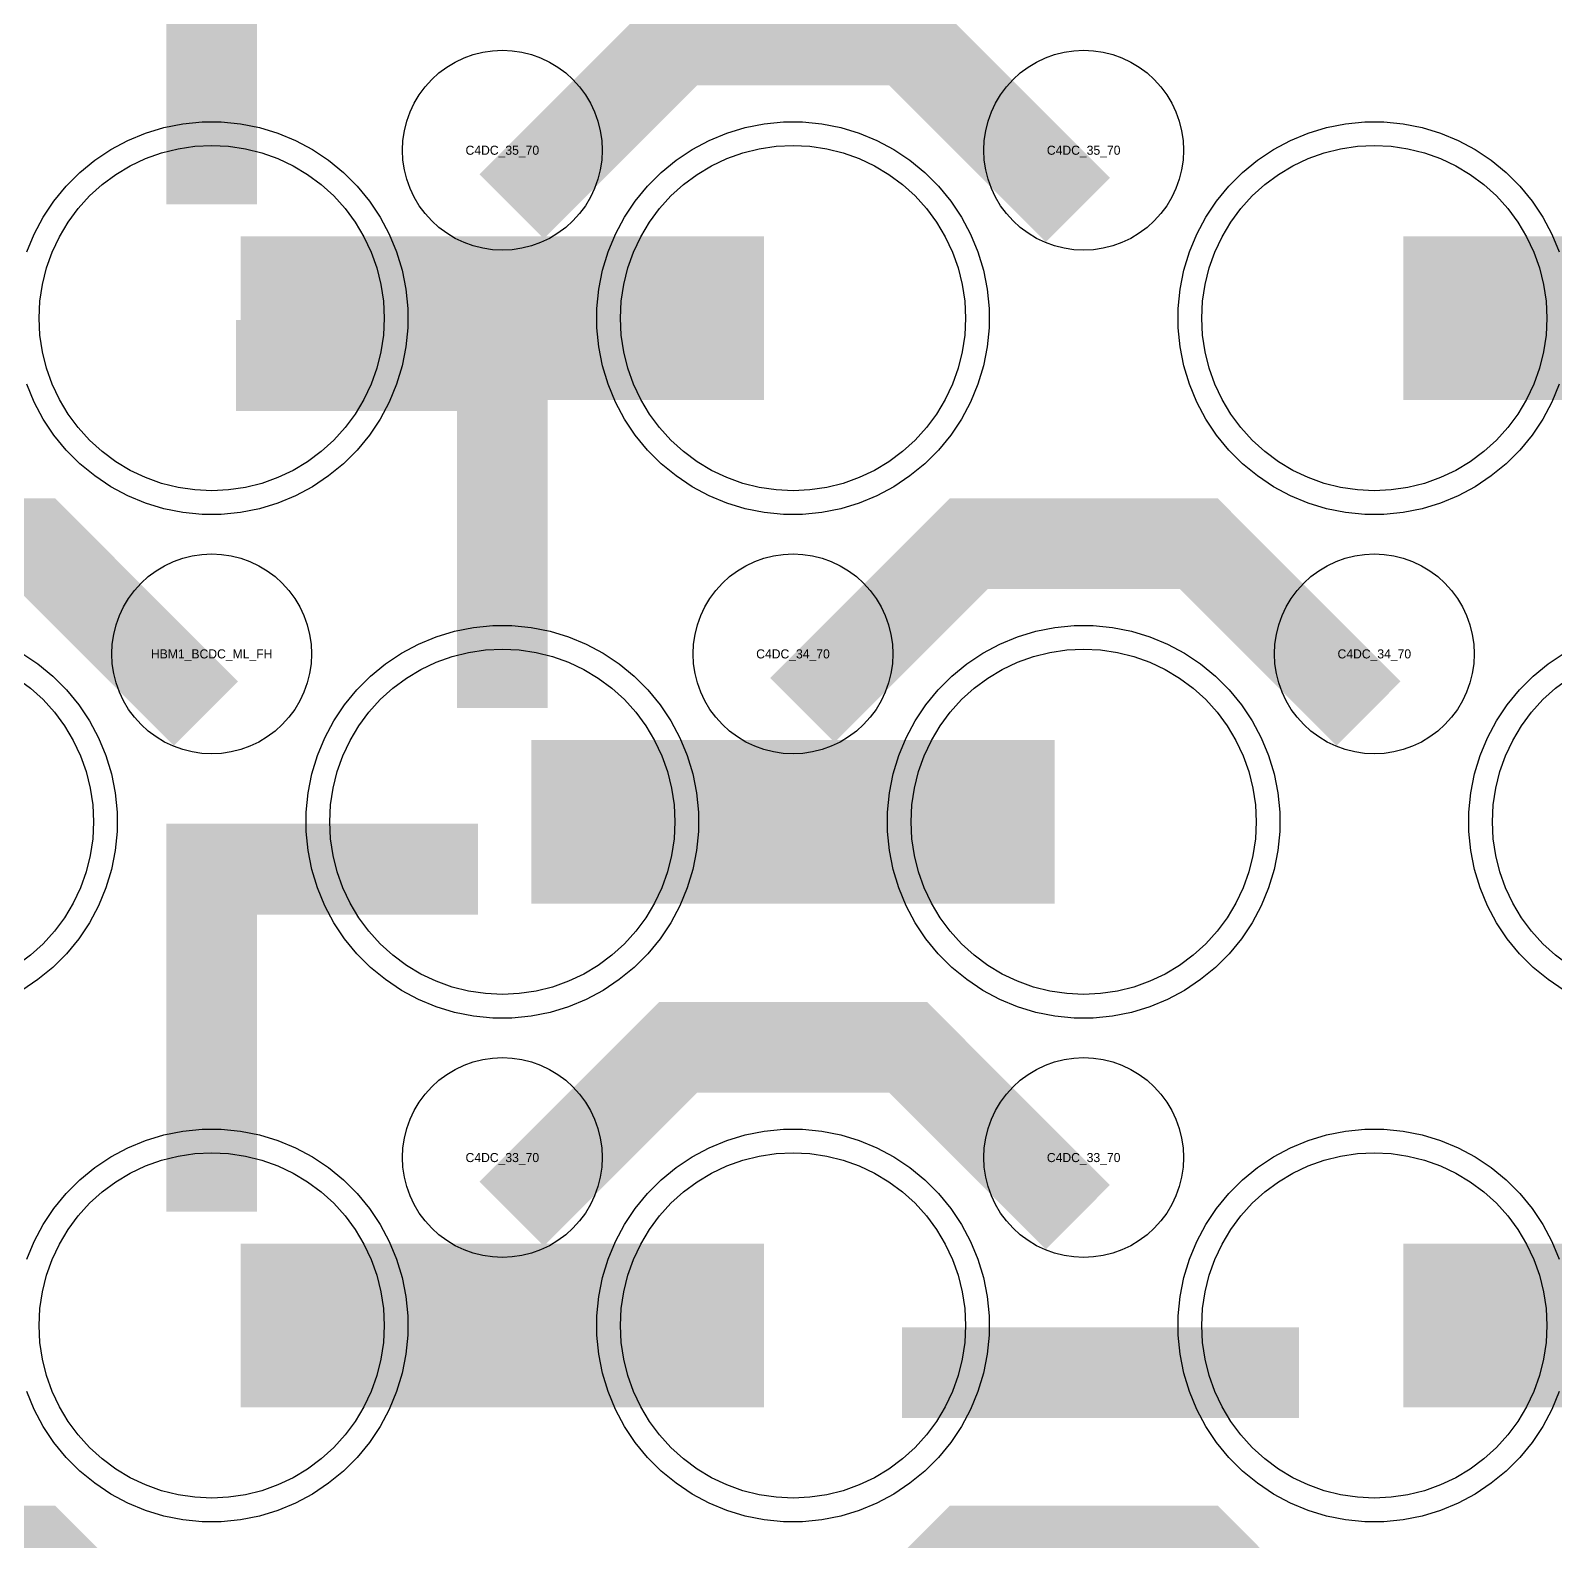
# Model space of a CAD drawing. Extents: x -11880 to 11880, y -14992 to 14992.
# Drawn here: x 10270.1 to 10689.9, y -10326.4 to -9910.7 of the extents above; entities that cross this region are included whole.
import ezdxf
from ezdxf.enums import TextEntityAlignment as Align

# ---------------------------------------------------------------- set-up
doc = ezdxf.new("R2010")
doc.units = 0
doc.header["$MEASUREMENT"] = 0
for name, color, linetype in [('GDS_775_DT_237', 138, 'CONTINUOUS'), ('RDL1_FS', 34, 'CONTINUOUS'), ('RDL_BS', 160, 'CONTINUOUS')]:
    doc.layers.add(name, color=color, linetype=linetype)

msp = doc.modelspace()

# ---------------------------------------------------------------- linework, layer by layer
at = {"layer": 'RDL1_FS'}
for points in [[(10320, -10037.329), (10315.343, -10037.1), (10310.732, -10036.416), (10306.209, -10035.284), (10301.819, -10033.712), (10297.605, -10031.72), (10293.605, -10029.322), (10289.86, -10026.544), (10286.406, -10023.414), (10283.276, -10019.96), (10280.498, -10016.215), (10278.1, -10012.215), (10276.108, -10008.001), (10274.536, -10003.611), (10273.404, -9999.088), (10272.72, -9994.477), (10272.491, -9989.82), (10272.72, -9985.163), (10273.404, -9980.552), (10274.536, -9976.029), (10276.108, -9971.639), (10278.1, -9967.425), (10280.498, -9963.425), (10283.276, -9959.68), (10286.406, -9956.226), (10289.86, -9953.096), (10293.605, -9950.318), (10297.605, -9947.92), (10301.819, -9945.928), (10306.209, -9944.356), (10310.732, -9943.224), (10315.343, -9942.54), (10320, -9942.311), (10324.657, -9942.54), (10329.268, -9943.224), (10333.791, -9944.356), (10338.181, -9945.928), (10342.395, -9947.92), (10346.395, -9950.318), (10350.14, -9953.096), (10353.594, -9956.226), (10356.724, -9959.68), (10359.502, -9963.425), (10361.9, -9967.425), (10363.892, -9971.639), (10365.464, -9976.029), (10366.596, -9980.552), (10367.28, -9985.163), (10367.509, -9989.82), (10367.28, -9994.477), (10366.596, -9999.088), (10365.464, -10003.611), (10363.892, -10008.001), (10361.9, -10012.215), (10359.502, -10016.215), (10356.724, -10019.96), (10353.594, -10023.414), (10350.14, -10026.544), (10346.395, -10029.322), (10342.395, -10031.72), (10338.181, -10033.712), (10333.791, -10035.284), (10329.268, -10036.416), (10324.657, -10037.1)], [(10480, -10037.329), (10475.343, -10037.1), (10470.732, -10036.416), (10466.209, -10035.284), (10461.819, -10033.712), (10457.605, -10031.72), (10453.605, -10029.322), (10449.86, -10026.544), (10446.406, -10023.414), (10443.276, -10019.96), (10440.498, -10016.215), (10438.1, -10012.215), (10436.108, -10008.001), (10434.536, -10003.611), (10433.404, -9999.088), (10432.72, -9994.477), (10432.491, -9989.82), (10432.72, -9985.163), (10433.404, -9980.552), (10434.536, -9976.029), (10436.108, -9971.639), (10438.1, -9967.425), (10440.498, -9963.425), (10443.276, -9959.68), (10446.406, -9956.226), (10449.86, -9953.096), (10453.605, -9950.318), (10457.605, -9947.92), (10461.819, -9945.928), (10466.209, -9944.356), (10470.732, -9943.224), (10475.343, -9942.54), (10480, -9942.311), (10484.657, -9942.54), (10489.268, -9943.224), (10493.791, -9944.356), (10498.181, -9945.928), (10502.395, -9947.92), (10506.395, -9950.318), (10510.14, -9953.096), (10513.594, -9956.226), (10516.724, -9959.68), (10519.502, -9963.425), (10521.9, -9967.425), (10523.892, -9971.639), (10525.464, -9976.029), (10526.596, -9980.552), (10527.28, -9985.163), (10527.509, -9989.82), (10527.28, -9994.477), (10526.596, -9999.088), (10525.464, -10003.611), (10523.892, -10008.001), (10521.9, -10012.215), (10519.502, -10016.215), (10516.724, -10019.96), (10513.594, -10023.414), (10510.14, -10026.544), (10506.395, -10029.322), (10502.395, -10031.72), (10498.181, -10033.712), (10493.791, -10035.284), (10489.268, -10036.416), (10484.657, -10037.1)], [(10400, -10175.894), (10395.343, -10175.665), (10390.732, -10174.981), (10386.209, -10173.849), (10381.819, -10172.277), (10377.605, -10170.285), (10373.605, -10167.887), (10369.86, -10165.109), (10366.406, -10161.979), (10363.276, -10158.525), (10360.498, -10154.78), (10358.1, -10150.78), (10356.108, -10146.566), (10354.536, -10142.176), (10353.404, -10137.653), (10352.72, -10133.042), (10352.491, -10128.385), (10352.72, -10123.728), (10353.404, -10119.117), (10354.536, -10114.594), (10356.108, -10110.204), (10358.1, -10105.99), (10360.498, -10101.99), (10363.276, -10098.245), (10366.406, -10094.791), (10369.86, -10091.661), (10373.605, -10088.883), (10377.605, -10086.485), (10381.819, -10084.493), (10386.209, -10082.921), (10390.732, -10081.789), (10395.343, -10081.105), (10400, -10080.876), (10404.657, -10081.105), (10409.268, -10081.789), (10413.791, -10082.921), (10418.181, -10084.493), (10422.395, -10086.485), (10426.395, -10088.883), (10430.14, -10091.661), (10433.594, -10094.791), (10436.724, -10098.245), (10439.502, -10101.99), (10441.9, -10105.99), (10443.892, -10110.204), (10445.464, -10114.594), (10446.596, -10119.117), (10447.28, -10123.728), (10447.509, -10128.385), (10447.28, -10133.042), (10446.596, -10137.653), (10445.464, -10142.176), (10443.892, -10146.566), (10441.9, -10150.78), (10439.502, -10154.78), (10436.724, -10158.525), (10433.594, -10161.979), (10430.14, -10165.109), (10426.395, -10167.887), (10422.395, -10170.285), (10418.181, -10172.277), (10413.791, -10173.849), (10409.268, -10174.981), (10404.657, -10175.665)], [(10560, -10175.894), (10555.343, -10175.665), (10550.732, -10174.981), (10546.209, -10173.849), (10541.819, -10172.277), (10537.605, -10170.285), (10533.605, -10167.887), (10529.86, -10165.109), (10526.406, -10161.979), (10523.276, -10158.525), (10520.498, -10154.78), (10518.1, -10150.78), (10516.108, -10146.566), (10514.536, -10142.176), (10513.404, -10137.653), (10512.72, -10133.042), (10512.491, -10128.385), (10512.72, -10123.728), (10513.404, -10119.117), (10514.536, -10114.594), (10516.108, -10110.204), (10518.1, -10105.99), (10520.498, -10101.99), (10523.276, -10098.245), (10526.406, -10094.791), (10529.86, -10091.661), (10533.605, -10088.883), (10537.605, -10086.485), (10541.819, -10084.493), (10546.209, -10082.921), (10550.732, -10081.789), (10555.343, -10081.105), (10560, -10080.876), (10564.657, -10081.105), (10569.268, -10081.789), (10573.791, -10082.921), (10578.181, -10084.493), (10582.395, -10086.485), (10586.395, -10088.883), (10590.14, -10091.661), (10593.594, -10094.791), (10596.724, -10098.245), (10599.502, -10101.99), (10601.9, -10105.99), (10603.892, -10110.204), (10605.464, -10114.594), (10606.596, -10119.117), (10607.28, -10123.728), (10607.509, -10128.385), (10607.28, -10133.042), (10606.596, -10137.653), (10605.464, -10142.176), (10603.892, -10146.566), (10601.9, -10150.78), (10599.502, -10154.78), (10596.724, -10158.525), (10593.594, -10161.979), (10590.14, -10165.109), (10586.395, -10167.887), (10582.395, -10170.285), (10578.181, -10172.277), (10573.791, -10173.849), (10569.268, -10174.981), (10564.657, -10175.665)], [(10320, -10314.459), (10315.343, -10314.23), (10310.732, -10313.546), (10306.209, -10312.414), (10301.819, -10310.842), (10297.605, -10308.85), (10293.605, -10306.452), (10289.86, -10303.674), (10286.406, -10300.544), (10283.276, -10297.09), (10280.498, -10293.345), (10278.1, -10289.345), (10276.108, -10285.131), (10274.536, -10280.741), (10273.404, -10276.218), (10272.72, -10271.607), (10272.491, -10266.95), (10272.72, -10262.293), (10273.404, -10257.682), (10274.536, -10253.159), (10276.108, -10248.769), (10278.1, -10244.555), (10280.498, -10240.555), (10283.276, -10236.81), (10286.406, -10233.356), (10289.86, -10230.226), (10293.605, -10227.448), (10297.605, -10225.05), (10301.819, -10223.058), (10306.209, -10221.486), (10310.732, -10220.354), (10315.343, -10219.67), (10320, -10219.441), (10324.657, -10219.67), (10329.268, -10220.354), (10333.791, -10221.486), (10338.181, -10223.058), (10342.395, -10225.05), (10346.395, -10227.448), (10350.14, -10230.226), (10353.594, -10233.356), (10356.724, -10236.81), (10359.502, -10240.555), (10361.9, -10244.555), (10363.892, -10248.769), (10365.464, -10253.159), (10366.596, -10257.682), (10367.28, -10262.293), (10367.509, -10266.95), (10367.28, -10271.607), (10366.596, -10276.218), (10365.464, -10280.741), (10363.892, -10285.131), (10361.9, -10289.345), (10359.502, -10293.345), (10356.724, -10297.09), (10353.594, -10300.544), (10350.14, -10303.674), (10346.395, -10306.452), (10342.395, -10308.85), (10338.181, -10310.842), (10333.791, -10312.414), (10329.268, -10313.546), (10324.657, -10314.23)], [(10480, -10314.459), (10475.343, -10314.23), (10470.732, -10313.546), (10466.209, -10312.414), (10461.819, -10310.842), (10457.605, -10308.85), (10453.605, -10306.452), (10449.86, -10303.674), (10446.406, -10300.544), (10443.276, -10297.09), (10440.498, -10293.345), (10438.1, -10289.345), (10436.108, -10285.131), (10434.536, -10280.741), (10433.404, -10276.218), (10432.72, -10271.607), (10432.491, -10266.95), (10432.72, -10262.293), (10433.404, -10257.682), (10434.536, -10253.159), (10436.108, -10248.769), (10438.1, -10244.555), (10440.498, -10240.555), (10443.276, -10236.81), (10446.406, -10233.356), (10449.86, -10230.226), (10453.605, -10227.448), (10457.605, -10225.05), (10461.819, -10223.058), (10466.209, -10221.486), (10470.732, -10220.354), (10475.343, -10219.67), (10480, -10219.441), (10484.657, -10219.67), (10489.268, -10220.354), (10493.791, -10221.486), (10498.181, -10223.058), (10502.395, -10225.05), (10506.395, -10227.448), (10510.14, -10230.226), (10513.594, -10233.356), (10516.724, -10236.81), (10519.502, -10240.555), (10521.9, -10244.555), (10523.892, -10248.769), (10525.464, -10253.159), (10526.596, -10257.682), (10527.28, -10262.293), (10527.509, -10266.95), (10527.28, -10271.607), (10526.596, -10276.218), (10525.464, -10280.741), (10523.892, -10285.131), (10521.9, -10289.345), (10519.502, -10293.345), (10516.724, -10297.09), (10513.594, -10300.544), (10510.14, -10303.674), (10506.395, -10306.452), (10502.395, -10308.85), (10498.181, -10310.842), (10493.791, -10312.414), (10489.268, -10313.546), (10484.657, -10314.23)], [(10640, -10314.459), (10635.343, -10314.23), (10630.732, -10313.546), (10626.209, -10312.414), (10621.819, -10310.842), (10617.605, -10308.85), (10613.605, -10306.452), (10609.86, -10303.674), (10606.406, -10300.544), (10603.276, -10297.09), (10600.498, -10293.345), (10598.1, -10289.345), (10596.108, -10285.131), (10594.536, -10280.741), (10593.404, -10276.218), (10592.72, -10271.607), (10592.491, -10266.95), (10592.72, -10262.293), (10593.404, -10257.682), (10594.536, -10253.159), (10596.108, -10248.769), (10598.1, -10244.555), (10600.498, -10240.555), (10603.276, -10236.81), (10606.406, -10233.356), (10609.86, -10230.226), (10613.605, -10227.448), (10617.605, -10225.05), (10621.819, -10223.058), (10626.209, -10221.486), (10630.732, -10220.354), (10635.343, -10219.67), (10640, -10219.441), (10644.657, -10219.67), (10649.268, -10220.354), (10653.791, -10221.486), (10658.181, -10223.058), (10662.395, -10225.05), (10666.395, -10227.448), (10670.14, -10230.226), (10673.594, -10233.356), (10676.724, -10236.81), (10679.502, -10240.555), (10681.9, -10244.555), (10683.892, -10248.769), (10685.464, -10253.159), (10686.596, -10257.682), (10687.28, -10262.293), (10687.509, -10266.95), (10687.28, -10271.607), (10686.596, -10276.218), (10685.464, -10280.741), (10683.892, -10285.131), (10681.9, -10289.345), (10679.502, -10293.345), (10676.724, -10297.09), (10673.594, -10300.544), (10670.14, -10303.674), (10666.395, -10306.452), (10662.395, -10308.85), (10658.181, -10310.842), (10653.791, -10312.414), (10649.268, -10313.546), (10644.657, -10314.23)]]:
    msp.add_lwpolyline(points, close=True, dxfattribs=at)
at = {"layer": 'RDL1_FS', "color": 241, "true_color": 0xf7abae}
msp.add_lwpolyline([(10640, -10037.329), (10635.343, -10037.1), (10630.732, -10036.416), (10626.209, -10035.284), (10621.819, -10033.712), (10617.605, -10031.72), (10613.605, -10029.322), (10609.86, -10026.544), (10606.406, -10023.414), (10603.276, -10019.96), (10600.498, -10016.215), (10598.1, -10012.215), (10596.108, -10008.001), (10594.536, -10003.611), (10593.404, -9999.088), (10592.72, -9994.477), (10592.491, -9989.82), (10592.72, -9985.163), (10593.404, -9980.552), (10594.536, -9976.029), (10596.108, -9971.639), (10598.1, -9967.425), (10600.498, -9963.425), (10603.276, -9959.68), (10606.406, -9956.226), (10609.86, -9953.096), (10613.605, -9950.318), (10617.605, -9947.92), (10621.819, -9945.928), (10626.209, -9944.356), (10630.732, -9943.224), (10635.343, -9942.54), (10640, -9942.311), (10644.657, -9942.54), (10649.268, -9943.224), (10653.791, -9944.356), (10658.181, -9945.928), (10662.395, -9947.92), (10666.395, -9950.318), (10670.14, -9953.096), (10673.594, -9956.226), (10676.724, -9959.68), (10679.502, -9963.425), (10681.9, -9967.425), (10683.892, -9971.639), (10685.464, -9976.029), (10686.596, -9980.552), (10687.28, -9985.163), (10687.509, -9989.82), (10687.28, -9994.477), (10686.596, -9999.088), (10685.464, -10003.611), (10683.892, -10008.001), (10681.9, -10012.215), (10679.502, -10016.215), (10676.724, -10019.96), (10673.594, -10023.414), (10670.14, -10026.544), (10666.395, -10029.322), (10662.395, -10031.72), (10658.181, -10033.712), (10653.791, -10035.284), (10649.268, -10036.416), (10644.657, -10037.1)], close=True, dxfattribs=at)
at = {"layer": 'RDL1_FS'}
for points in [[(10328.002, -9989.82, 45, 45, 0), (10400.002, -9989.82, 45, 45, 0)], [(10400.002, -9989.82, 45, 45, 0), (10472.002, -9989.82, 45, 45, 0)], [(10408.002, -10128.385, 45, 45, 0), (10480.002, -10128.385, 45, 45, 0)], [(10480.002, -10128.385, 45, 45, 0), (10552.002, -10128.385, 45, 45, 0)], [(10328.002, -10266.95, 45, 45, 0), (10400.002, -10266.95, 45, 45, 0)], [(10400.002, -10266.95, 45, 45, 0), (10472.002, -10266.95, 45, 45, 0)], [(10648.002, -10266.95, 45, 45, 0), (10720.002, -10266.95, 45, 45, 0)]]:
    msp.add_lwpolyline(points, format="xyseb", dxfattribs=at)
at = {"layer": 'RDL1_FS', "color": 241, "true_color": 0xf7abae}
msp.add_lwpolyline([(10648.002, -9989.82, 45, 45, 0), (10720.002, -9989.82, 45, 45, 0)], format="xyseb", dxfattribs=at)
at = {"layer": 'RDL1_FS'}
msp.add_lwpolyline([(10266.395, -10088.883), (10270.14, -10091.661), (10273.594, -10094.791), (10276.724, -10098.245), (10279.502, -10101.99), (10281.9, -10105.99), (10283.892, -10110.204), (10285.464, -10114.594), (10286.596, -10119.117), (10287.28, -10123.728), (10287.509, -10128.385), (10287.28, -10133.042), (10286.596, -10137.653), (10285.464, -10142.176), (10283.892, -10146.566), (10281.9, -10150.78), (10279.502, -10154.78), (10276.724, -10158.525), (10273.594, -10161.979), (10270.14, -10165.109), (10266.395, -10167.887)], dxfattribs=at)
at = {"layer": 'RDL1_FS', "color": 241, "true_color": 0xf7abae}
msp.add_lwpolyline([(10693.605, -10167.887), (10689.86, -10165.109), (10686.406, -10161.979), (10683.276, -10158.525), (10680.498, -10154.78), (10678.1, -10150.78), (10676.108, -10146.566), (10674.536, -10142.176), (10673.404, -10137.653), (10672.72, -10133.042), (10672.491, -10128.385), (10672.72, -10123.728), (10673.404, -10119.117), (10674.536, -10114.594), (10676.108, -10110.204), (10678.1, -10105.99), (10680.498, -10101.99), (10683.276, -10098.245), (10686.406, -10094.791), (10689.86, -10091.661), (10693.605, -10088.883)], dxfattribs=at)
at = {"layer": 'RDL_BS'}
for points in [[(10320, -9958.555, 25, 25, 0), (10320, -9851.778, 25, 25, 0)], [(10320, -9958.555, 25, 25, 0), (10320, -9851.778, 25, 25, 0)], [(10402.562, -9959.134, 25, 25, 0), (10448.377, -9913.319, 25, 25, 0), (10481.93, -9913.319, 25, 25, 0)], [(10558.401, -9960.033, 25, 25, 0), (10511.687, -9913.319, 25, 25, 0), (10481.929, -9913.319, 25, 25, 0)], [(10400, -10097.12, 25, 25, 0), (10400, -9990.343, 25, 25, 0)], [(10400, -10097.12, 25, 25, 0), (10400, -9990.343, 25, 25, 0)], [(10412.5, -10002.843, 25, 25, 0), (10326.667, -10002.843, 25, 25, 0)], [(10412.5, -10002.843, 25, 25, 0), (10347.833, -10002.843, 25, 25, 0)], [(10318.401, -10098.598, 25, 25, 0), (10271.687, -10051.884, 25, 25, 0), (10241.929, -10051.884, 25, 25, 0)], [(10482.562, -10097.699, 25, 25, 0), (10528.377, -10051.884, 25, 25, 0), (10561.93, -10051.884, 25, 25, 0)], [(10638.401, -10098.598, 25, 25, 0), (10591.687, -10051.884, 25, 25, 0), (10561.929, -10051.884, 25, 25, 0)], [(10320, -10235.685, 25, 25, 0), (10320, -10128.908, 25, 25, 0)], [(10320, -10235.685, 25, 25, 0), (10320, -10128.908, 25, 25, 0)], [(10307.5, -10141.408, 25, 25, 0), (10372.167, -10141.408, 25, 25, 0)], [(10307.5, -10141.408, 25, 25, 0), (10393.333, -10141.408, 25, 25, 0)], [(10402.562, -10236.264, 25, 25, 0), (10448.377, -10190.449, 25, 25, 0), (10481.93, -10190.449, 25, 25, 0)], [(10558.401, -10237.163, 25, 25, 0), (10511.687, -10190.449, 25, 25, 0), (10481.929, -10190.449, 25, 25, 0)], [(10510.016, -10279.963, 25, 25, 0), (10619.281, -10279.963, 25, 25, 0)], [(10318.401, -10375.728, 25, 25, 0), (10271.687, -10329.014, 25, 25, 0), (10241.929, -10329.014, 25, 25, 0)], [(10482.562, -10374.829, 25, 25, 0), (10528.377, -10329.014, 25, 25, 0), (10561.93, -10329.014, 25, 25, 0)], [(10638.401, -10375.728, 25, 25, 0), (10591.687, -10329.014, 25, 25, 0), (10561.929, -10329.014, 25, 25, 0)]]:
    msp.add_lwpolyline(points, format="xyseb", dxfattribs=at)
for points in [[(10400, -9971.126), (10397.307, -9970.994), (10394.635, -9970.598), (10392.016, -9969.941), (10389.481, -9969.034), (10387.044, -9967.882), (10384.72, -9966.489), (10382.557, -9964.886), (10380.558, -9963.074), (10378.746, -9961.075), (10377.143, -9958.912), (10375.75, -9956.588), (10374.598, -9954.151), (10373.691, -9951.616), (10373.034, -9948.997), (10372.638, -9946.325), (10372.506, -9943.632), (10372.638, -9940.939), (10373.034, -9938.267), (10373.691, -9935.648), (10374.598, -9933.113), (10375.75, -9930.676), (10377.143, -9928.352), (10378.746, -9926.189), (10380.558, -9924.19), (10382.557, -9922.378), (10384.72, -9920.775), (10387.044, -9919.382), (10389.481, -9918.23), (10392.016, -9917.323), (10394.635, -9916.666), (10397.307, -9916.27), (10400, -9916.138), (10402.693, -9916.27), (10405.365, -9916.666), (10407.984, -9917.323), (10410.519, -9918.23), (10412.956, -9919.382), (10415.28, -9920.775), (10417.443, -9922.378), (10419.442, -9924.19), (10421.254, -9926.189), (10422.857, -9928.352), (10424.25, -9930.676), (10425.402, -9933.113), (10426.309, -9935.648), (10426.966, -9938.267), (10427.362, -9940.939), (10427.494, -9943.632), (10427.362, -9946.325), (10426.966, -9948.997), (10426.309, -9951.616), (10425.402, -9954.151), (10424.25, -9956.588), (10422.857, -9958.912), (10421.254, -9961.075), (10419.442, -9963.074), (10417.443, -9964.886), (10415.28, -9966.489), (10412.956, -9967.882), (10410.519, -9969.034), (10407.984, -9969.941), (10405.365, -9970.598), (10402.693, -9970.994)], [(10560, -9971.126), (10557.307, -9970.994), (10554.635, -9970.598), (10552.016, -9969.941), (10549.481, -9969.034), (10547.044, -9967.882), (10544.72, -9966.489), (10542.557, -9964.886), (10540.558, -9963.074), (10538.746, -9961.075), (10537.143, -9958.912), (10535.75, -9956.588), (10534.598, -9954.151), (10533.691, -9951.616), (10533.034, -9948.997), (10532.638, -9946.325), (10532.506, -9943.632), (10532.638, -9940.939), (10533.034, -9938.267), (10533.691, -9935.648), (10534.598, -9933.113), (10535.75, -9930.676), (10537.143, -9928.352), (10538.746, -9926.189), (10540.558, -9924.19), (10542.557, -9922.378), (10544.72, -9920.775), (10547.044, -9919.382), (10549.481, -9918.23), (10552.016, -9917.323), (10554.635, -9916.666), (10557.307, -9916.27), (10560, -9916.138), (10562.693, -9916.27), (10565.365, -9916.666), (10567.984, -9917.323), (10570.519, -9918.23), (10572.956, -9919.382), (10575.28, -9920.775), (10577.443, -9922.378), (10579.442, -9924.19), (10581.254, -9926.189), (10582.857, -9928.352), (10584.25, -9930.676), (10585.402, -9933.113), (10586.309, -9935.648), (10586.966, -9938.267), (10587.362, -9940.939), (10587.494, -9943.632), (10587.362, -9946.325), (10586.966, -9948.997), (10586.309, -9951.616), (10585.402, -9954.151), (10584.25, -9956.588), (10582.857, -9958.912), (10581.254, -9961.075), (10579.442, -9963.074), (10577.443, -9964.886), (10575.28, -9966.489), (10572.956, -9967.882), (10570.519, -9969.034), (10567.984, -9969.941), (10565.365, -9970.598), (10562.693, -9970.994)], [(10477.356, -10043.82), (10472.062, -10043.303), (10466.835, -10042.257), (10461.795, -10040.726), (10456.885, -10038.695), (10452.223, -10036.203), (10447.809, -10033.256), (10443.708, -10029.894), (10439.926, -10026.112), (10436.564, -10022.011), (10433.617, -10017.597), (10431.125, -10012.935), (10429.094, -10008.025), (10427.563, -10002.985), (10426.517, -9997.758), (10426, -9992.464), (10426, -9987.176), (10426.517, -9981.882), (10427.563, -9976.655), (10429.094, -9971.615), (10431.125, -9966.705), (10433.617, -9962.043), (10436.564, -9957.629), (10439.926, -9953.528), (10443.708, -9949.746), (10447.809, -9946.384), (10452.223, -9943.437), (10456.885, -9940.945), (10461.795, -9938.914), (10466.835, -9937.383), (10472.062, -9936.337), (10477.356, -9935.82), (10482.644, -9935.82), (10487.938, -9936.337), (10493.165, -9937.383), (10498.205, -9938.914), (10503.115, -9940.945), (10507.777, -9943.437), (10512.191, -9946.384), (10516.292, -9949.746), (10520.074, -9953.528), (10523.436, -9957.629), (10526.383, -9962.043), (10528.875, -9966.705), (10530.906, -9971.615), (10532.437, -9976.655), (10533.483, -9981.882), (10534, -9987.176), (10534, -9992.464), (10533.483, -9997.758), (10532.437, -10002.985), (10530.906, -10008.025), (10528.875, -10012.935), (10526.383, -10017.597), (10523.436, -10022.011), (10520.074, -10026.112), (10516.292, -10029.894), (10512.191, -10033.256), (10507.777, -10036.203), (10503.115, -10038.695), (10498.205, -10040.726), (10493.165, -10042.257), (10487.938, -10043.303), (10482.644, -10043.82)], [(10320, -10109.691), (10317.307, -10109.559), (10314.635, -10109.163), (10312.016, -10108.506), (10309.481, -10107.599), (10307.044, -10106.447), (10304.72, -10105.054), (10302.557, -10103.451), (10300.558, -10101.639), (10298.746, -10099.64), (10297.143, -10097.477), (10295.75, -10095.153), (10294.598, -10092.716), (10293.691, -10090.181), (10293.034, -10087.562), (10292.638, -10084.89), (10292.506, -10082.197), (10292.638, -10079.504), (10293.034, -10076.832), (10293.691, -10074.213), (10294.598, -10071.678), (10295.75, -10069.241), (10297.143, -10066.917), (10298.746, -10064.754), (10300.558, -10062.755), (10302.557, -10060.943), (10304.72, -10059.34), (10307.044, -10057.947), (10309.481, -10056.795), (10312.016, -10055.888), (10314.635, -10055.231), (10317.307, -10054.835), (10320, -10054.703), (10322.693, -10054.835), (10325.365, -10055.231), (10327.984, -10055.888), (10330.519, -10056.795), (10332.956, -10057.947), (10335.28, -10059.34), (10337.443, -10060.943), (10339.442, -10062.755), (10341.254, -10064.754), (10342.857, -10066.917), (10344.25, -10069.241), (10345.402, -10071.678), (10346.309, -10074.213), (10346.966, -10076.832), (10347.362, -10079.504), (10347.494, -10082.197), (10347.362, -10084.89), (10346.966, -10087.562), (10346.309, -10090.181), (10345.402, -10092.716), (10344.25, -10095.153), (10342.857, -10097.477), (10341.254, -10099.64), (10339.442, -10101.639), (10337.443, -10103.451), (10335.28, -10105.054), (10332.956, -10106.447), (10330.519, -10107.599), (10327.984, -10108.506), (10325.365, -10109.163), (10322.693, -10109.559)], [(10480, -10109.691), (10477.307, -10109.559), (10474.635, -10109.163), (10472.016, -10108.506), (10469.481, -10107.599), (10467.044, -10106.447), (10464.72, -10105.054), (10462.557, -10103.451), (10460.558, -10101.639), (10458.746, -10099.64), (10457.143, -10097.477), (10455.75, -10095.153), (10454.598, -10092.716), (10453.691, -10090.181), (10453.034, -10087.562), (10452.638, -10084.89), (10452.506, -10082.197), (10452.638, -10079.504), (10453.034, -10076.832), (10453.691, -10074.213), (10454.598, -10071.678), (10455.75, -10069.241), (10457.143, -10066.917), (10458.746, -10064.754), (10460.558, -10062.755), (10462.557, -10060.943), (10464.72, -10059.34), (10467.044, -10057.947), (10469.481, -10056.795), (10472.016, -10055.888), (10474.635, -10055.231), (10477.307, -10054.835), (10480, -10054.703), (10482.693, -10054.835), (10485.365, -10055.231), (10487.984, -10055.888), (10490.519, -10056.795), (10492.956, -10057.947), (10495.28, -10059.34), (10497.443, -10060.943), (10499.442, -10062.755), (10501.254, -10064.754), (10502.857, -10066.917), (10504.25, -10069.241), (10505.402, -10071.678), (10506.309, -10074.213), (10506.966, -10076.832), (10507.362, -10079.504), (10507.494, -10082.197), (10507.362, -10084.89), (10506.966, -10087.562), (10506.309, -10090.181), (10505.402, -10092.716), (10504.25, -10095.153), (10502.857, -10097.477), (10501.254, -10099.64), (10499.442, -10101.639), (10497.443, -10103.451), (10495.28, -10105.054), (10492.956, -10106.447), (10490.519, -10107.599), (10487.984, -10108.506), (10485.365, -10109.163), (10482.693, -10109.559)], [(10640, -10109.691), (10637.307, -10109.559), (10634.635, -10109.163), (10632.016, -10108.506), (10629.481, -10107.599), (10627.044, -10106.447), (10624.72, -10105.054), (10622.557, -10103.451), (10620.558, -10101.639), (10618.746, -10099.64), (10617.143, -10097.477), (10615.75, -10095.153), (10614.598, -10092.716), (10613.691, -10090.181), (10613.034, -10087.562), (10612.638, -10084.89), (10612.506, -10082.197), (10612.638, -10079.504), (10613.034, -10076.832), (10613.691, -10074.213), (10614.598, -10071.678), (10615.75, -10069.241), (10617.143, -10066.917), (10618.746, -10064.754), (10620.558, -10062.755), (10622.557, -10060.943), (10624.72, -10059.34), (10627.044, -10057.947), (10629.481, -10056.795), (10632.016, -10055.888), (10634.635, -10055.231), (10637.307, -10054.835), (10640, -10054.703), (10642.693, -10054.835), (10645.365, -10055.231), (10647.984, -10055.888), (10650.519, -10056.795), (10652.956, -10057.947), (10655.28, -10059.34), (10657.443, -10060.943), (10659.442, -10062.755), (10661.254, -10064.754), (10662.857, -10066.917), (10664.25, -10069.241), (10665.402, -10071.678), (10666.309, -10074.213), (10666.966, -10076.832), (10667.362, -10079.504), (10667.494, -10082.197), (10667.362, -10084.89), (10666.966, -10087.562), (10666.309, -10090.181), (10665.402, -10092.716), (10664.25, -10095.153), (10662.857, -10097.477), (10661.254, -10099.64), (10659.442, -10101.639), (10657.443, -10103.451), (10655.28, -10105.054), (10652.956, -10106.447), (10650.519, -10107.599), (10647.984, -10108.506), (10645.365, -10109.163), (10642.693, -10109.559)], [(10397.356, -10182.385), (10392.062, -10181.868), (10386.835, -10180.822), (10381.795, -10179.291), (10376.885, -10177.26), (10372.223, -10174.768), (10367.809, -10171.821), (10363.708, -10168.459), (10359.926, -10164.677), (10356.564, -10160.576), (10353.617, -10156.162), (10351.125, -10151.5), (10349.094, -10146.59), (10347.563, -10141.55), (10346.517, -10136.323), (10346, -10131.029), (10346, -10125.741), (10346.517, -10120.447), (10347.563, -10115.22), (10349.094, -10110.18), (10351.125, -10105.27), (10353.617, -10100.608), (10356.564, -10096.194), (10359.926, -10092.093), (10363.708, -10088.311), (10367.809, -10084.949), (10372.223, -10082.002), (10376.885, -10079.51), (10381.795, -10077.479), (10386.835, -10075.948), (10392.062, -10074.902), (10397.356, -10074.385), (10402.644, -10074.385), (10407.938, -10074.902), (10413.165, -10075.948), (10418.205, -10077.479), (10423.115, -10079.51), (10427.777, -10082.002), (10432.191, -10084.949), (10436.292, -10088.311), (10440.074, -10092.093), (10443.436, -10096.194), (10446.383, -10100.608), (10448.875, -10105.27), (10450.906, -10110.18), (10452.437, -10115.22), (10453.483, -10120.447), (10454, -10125.741), (10454, -10131.029), (10453.483, -10136.323), (10452.437, -10141.55), (10450.906, -10146.59), (10448.875, -10151.5), (10446.383, -10156.162), (10443.436, -10160.576), (10440.074, -10164.677), (10436.292, -10168.459), (10432.191, -10171.821), (10427.777, -10174.768), (10423.115, -10177.26), (10418.205, -10179.291), (10413.165, -10180.822), (10407.938, -10181.868), (10402.644, -10182.385)], [(10557.356, -10182.385), (10552.062, -10181.868), (10546.835, -10180.822), (10541.795, -10179.291), (10536.885, -10177.26), (10532.223, -10174.768), (10527.809, -10171.821), (10523.708, -10168.459), (10519.926, -10164.677), (10516.564, -10160.576), (10513.617, -10156.162), (10511.125, -10151.5), (10509.094, -10146.59), (10507.563, -10141.55), (10506.517, -10136.323), (10506, -10131.029), (10506, -10125.741), (10506.517, -10120.447), (10507.563, -10115.22), (10509.094, -10110.18), (10511.125, -10105.27), (10513.617, -10100.608), (10516.564, -10096.194), (10519.926, -10092.093), (10523.708, -10088.311), (10527.809, -10084.949), (10532.223, -10082.002), (10536.885, -10079.51), (10541.795, -10077.479), (10546.835, -10075.948), (10552.062, -10074.902), (10557.356, -10074.385), (10562.644, -10074.385), (10567.938, -10074.902), (10573.165, -10075.948), (10578.205, -10077.479), (10583.115, -10079.51), (10587.777, -10082.002), (10592.191, -10084.949), (10596.292, -10088.311), (10600.074, -10092.093), (10603.436, -10096.194), (10606.383, -10100.608), (10608.875, -10105.27), (10610.906, -10110.18), (10612.437, -10115.22), (10613.483, -10120.447), (10614, -10125.741), (10614, -10131.029), (10613.483, -10136.323), (10612.437, -10141.55), (10610.906, -10146.59), (10608.875, -10151.5), (10606.383, -10156.162), (10603.436, -10160.576), (10600.074, -10164.677), (10596.292, -10168.459), (10592.191, -10171.821), (10587.777, -10174.768), (10583.115, -10177.26), (10578.205, -10179.291), (10573.165, -10180.822), (10567.938, -10181.868), (10562.644, -10182.385)], [(10400, -10248.256), (10397.307, -10248.124), (10394.635, -10247.728), (10392.016, -10247.071), (10389.481, -10246.164), (10387.044, -10245.012), (10384.72, -10243.619), (10382.557, -10242.016), (10380.558, -10240.204), (10378.746, -10238.205), (10377.143, -10236.042), (10375.75, -10233.718), (10374.598, -10231.281), (10373.691, -10228.746), (10373.034, -10226.127), (10372.638, -10223.455), (10372.506, -10220.762), (10372.638, -10218.069), (10373.034, -10215.397), (10373.691, -10212.778), (10374.598, -10210.243), (10375.75, -10207.806), (10377.143, -10205.482), (10378.746, -10203.319), (10380.558, -10201.32), (10382.557, -10199.508), (10384.72, -10197.905), (10387.044, -10196.512), (10389.481, -10195.36), (10392.016, -10194.453), (10394.635, -10193.796), (10397.307, -10193.4), (10400, -10193.268), (10402.693, -10193.4), (10405.365, -10193.796), (10407.984, -10194.453), (10410.519, -10195.36), (10412.956, -10196.512), (10415.28, -10197.905), (10417.443, -10199.508), (10419.442, -10201.32), (10421.254, -10203.319), (10422.857, -10205.482), (10424.25, -10207.806), (10425.402, -10210.243), (10426.309, -10212.778), (10426.966, -10215.397), (10427.362, -10218.069), (10427.494, -10220.762), (10427.362, -10223.455), (10426.966, -10226.127), (10426.309, -10228.746), (10425.402, -10231.281), (10424.25, -10233.718), (10422.857, -10236.042), (10421.254, -10238.205), (10419.442, -10240.204), (10417.443, -10242.016), (10415.28, -10243.619), (10412.956, -10245.012), (10410.519, -10246.164), (10407.984, -10247.071), (10405.365, -10247.728), (10402.693, -10248.124)], [(10560, -10248.256), (10557.307, -10248.124), (10554.635, -10247.728), (10552.016, -10247.071), (10549.481, -10246.164), (10547.044, -10245.012), (10544.72, -10243.619), (10542.557, -10242.016), (10540.558, -10240.204), (10538.746, -10238.205), (10537.143, -10236.042), (10535.75, -10233.718), (10534.598, -10231.281), (10533.691, -10228.746), (10533.034, -10226.127), (10532.638, -10223.455), (10532.506, -10220.762), (10532.638, -10218.069), (10533.034, -10215.397), (10533.691, -10212.778), (10534.598, -10210.243), (10535.75, -10207.806), (10537.143, -10205.482), (10538.746, -10203.319), (10540.558, -10201.32), (10542.557, -10199.508), (10544.72, -10197.905), (10547.044, -10196.512), (10549.481, -10195.36), (10552.016, -10194.453), (10554.635, -10193.796), (10557.307, -10193.4), (10560, -10193.268), (10562.693, -10193.4), (10565.365, -10193.796), (10567.984, -10194.453), (10570.519, -10195.36), (10572.956, -10196.512), (10575.28, -10197.905), (10577.443, -10199.508), (10579.442, -10201.32), (10581.254, -10203.319), (10582.857, -10205.482), (10584.25, -10207.806), (10585.402, -10210.243), (10586.309, -10212.778), (10586.966, -10215.397), (10587.362, -10218.069), (10587.494, -10220.762), (10587.362, -10223.455), (10586.966, -10226.127), (10586.309, -10228.746), (10585.402, -10231.281), (10584.25, -10233.718), (10582.857, -10236.042), (10581.254, -10238.205), (10579.442, -10240.204), (10577.443, -10242.016), (10575.28, -10243.619), (10572.956, -10245.012), (10570.519, -10246.164), (10567.984, -10247.071), (10565.365, -10247.728), (10562.693, -10248.124)], [(10477.356, -10320.95), (10472.062, -10320.433), (10466.835, -10319.387), (10461.795, -10317.856), (10456.885, -10315.825), (10452.223, -10313.333), (10447.809, -10310.386), (10443.708, -10307.024), (10439.926, -10303.242), (10436.564, -10299.141), (10433.617, -10294.727), (10431.125, -10290.065), (10429.094, -10285.155), (10427.563, -10280.115), (10426.517, -10274.888), (10426, -10269.594), (10426, -10264.306), (10426.517, -10259.012), (10427.563, -10253.785), (10429.094, -10248.745), (10431.125, -10243.835), (10433.617, -10239.173), (10436.564, -10234.759), (10439.926, -10230.658), (10443.708, -10226.876), (10447.809, -10223.514), (10452.223, -10220.567), (10456.885, -10218.075), (10461.795, -10216.044), (10466.835, -10214.513), (10472.062, -10213.467), (10477.356, -10212.95), (10482.644, -10212.95), (10487.938, -10213.467), (10493.165, -10214.513), (10498.205, -10216.044), (10503.115, -10218.075), (10507.777, -10220.567), (10512.191, -10223.514), (10516.292, -10226.876), (10520.074, -10230.658), (10523.436, -10234.759), (10526.383, -10239.173), (10528.875, -10243.835), (10530.906, -10248.745), (10532.437, -10253.785), (10533.483, -10259.012), (10534, -10264.306), (10534, -10269.594), (10533.483, -10274.888), (10532.437, -10280.115), (10530.906, -10285.155), (10528.875, -10290.065), (10526.383, -10294.727), (10523.436, -10299.141), (10520.074, -10303.242), (10516.292, -10307.024), (10512.191, -10310.386), (10507.777, -10313.333), (10503.115, -10315.825), (10498.205, -10317.856), (10493.165, -10319.387), (10487.938, -10320.433), (10482.644, -10320.95)]]:
    msp.add_lwpolyline(points, close=True, dxfattribs=at)
for points in [[(10269.094, -9971.615), (10271.125, -9966.705), (10273.617, -9962.043), (10276.564, -9957.629), (10279.926, -9953.528), (10283.708, -9949.746), (10287.809, -9946.384), (10292.223, -9943.437), (10296.885, -9940.945), (10301.795, -9938.914), (10306.835, -9937.383), (10312.062, -9936.337), (10317.356, -9935.82), (10322.644, -9935.82), (10327.938, -9936.337), (10333.165, -9937.383), (10338.205, -9938.914), (10343.115, -9940.945), (10347.777, -9943.437), (10352.191, -9946.384), (10356.292, -9949.746), (10360.074, -9953.528), (10363.436, -9957.629), (10366.383, -9962.043), (10368.875, -9966.705), (10370.906, -9971.615), (10372.437, -9976.655), (10373.483, -9981.882), (10374, -9987.176), (10374, -9992.464), (10373.483, -9997.758), (10372.437, -10002.985), (10370.906, -10008.025), (10368.875, -10012.935), (10366.383, -10017.597), (10363.436, -10022.011), (10360.074, -10026.112), (10356.292, -10029.894), (10352.191, -10033.256), (10347.777, -10036.203), (10343.115, -10038.695), (10338.205, -10040.726), (10333.165, -10042.257), (10327.938, -10043.303), (10322.644, -10043.82), (10317.356, -10043.82), (10312.062, -10043.303), (10306.835, -10042.257), (10301.795, -10040.726), (10296.885, -10038.695), (10292.223, -10036.203), (10287.809, -10033.256), (10283.708, -10029.894), (10279.926, -10026.112), (10276.564, -10022.011), (10273.617, -10017.597), (10271.125, -10012.935), (10269.094, -10008.025)], [(10267.777, -10082.002), (10272.191, -10084.949), (10276.292, -10088.311), (10280.074, -10092.093), (10283.436, -10096.194), (10286.383, -10100.608), (10288.875, -10105.27), (10290.906, -10110.18), (10292.437, -10115.22), (10293.483, -10120.447), (10294, -10125.741), (10294, -10131.029), (10293.483, -10136.323), (10292.437, -10141.55), (10290.906, -10146.59), (10288.875, -10151.5), (10286.383, -10156.162), (10283.436, -10160.576), (10280.074, -10164.677), (10276.292, -10168.459), (10272.191, -10171.821), (10267.777, -10174.768)], [(10269.094, -10248.745), (10271.125, -10243.835), (10273.617, -10239.173), (10276.564, -10234.759), (10279.926, -10230.658), (10283.708, -10226.876), (10287.809, -10223.514), (10292.223, -10220.567), (10296.885, -10218.075), (10301.795, -10216.044), (10306.835, -10214.513), (10312.062, -10213.467), (10317.356, -10212.95), (10322.644, -10212.95), (10327.938, -10213.467), (10333.165, -10214.513), (10338.205, -10216.044), (10343.115, -10218.075), (10347.777, -10220.567), (10352.191, -10223.514), (10356.292, -10226.876), (10360.074, -10230.658), (10363.436, -10234.759), (10366.383, -10239.173), (10368.875, -10243.835), (10370.906, -10248.745), (10372.437, -10253.785), (10373.483, -10259.012), (10374, -10264.306), (10374, -10269.594), (10373.483, -10274.888), (10372.437, -10280.115), (10370.906, -10285.155), (10368.875, -10290.065), (10366.383, -10294.727), (10363.436, -10299.141), (10360.074, -10303.242), (10356.292, -10307.024), (10352.191, -10310.386), (10347.777, -10313.333), (10343.115, -10315.825), (10338.205, -10317.856), (10333.165, -10319.387), (10327.938, -10320.433), (10322.644, -10320.95), (10317.356, -10320.95), (10312.062, -10320.433), (10306.835, -10319.387), (10301.795, -10317.856), (10296.885, -10315.825), (10292.223, -10313.333), (10287.809, -10310.386), (10283.708, -10307.024), (10279.926, -10303.242), (10276.564, -10299.141), (10273.617, -10294.727), (10271.125, -10290.065), (10269.094, -10285.155)], [(10690.906, -10285.155), (10688.875, -10290.065), (10686.383, -10294.727), (10683.436, -10299.141), (10680.074, -10303.242), (10676.292, -10307.024), (10672.191, -10310.386), (10667.777, -10313.333), (10663.115, -10315.825), (10658.205, -10317.856), (10653.165, -10319.387), (10647.938, -10320.433), (10642.644, -10320.95), (10637.356, -10320.95), (10632.062, -10320.433), (10626.835, -10319.387), (10621.795, -10317.856), (10616.885, -10315.825), (10612.223, -10313.333), (10607.809, -10310.386), (10603.708, -10307.024), (10599.926, -10303.242), (10596.564, -10299.141), (10593.617, -10294.727), (10591.125, -10290.065), (10589.094, -10285.155), (10587.563, -10280.115), (10586.517, -10274.888), (10586, -10269.594), (10586, -10264.306), (10586.517, -10259.012), (10587.563, -10253.785), (10589.094, -10248.745), (10591.125, -10243.835), (10593.617, -10239.173), (10596.564, -10234.759), (10599.926, -10230.658), (10603.708, -10226.876), (10607.809, -10223.514), (10612.223, -10220.567), (10616.885, -10218.075), (10621.795, -10216.044), (10626.835, -10214.513), (10632.062, -10213.467), (10637.356, -10212.95), (10642.644, -10212.95), (10647.938, -10213.467), (10653.165, -10214.513), (10658.205, -10216.044), (10663.115, -10218.075), (10667.777, -10220.567), (10672.191, -10223.514), (10676.292, -10226.876), (10680.074, -10230.658), (10683.436, -10234.759), (10686.383, -10239.173), (10688.875, -10243.835), (10690.906, -10248.745)]]:
    msp.add_lwpolyline(points, dxfattribs=at)
at = {"layer": 'RDL_BS', "color": 241, "true_color": 0xf7abae}
for points in [[(10690.906, -10008.025), (10688.875, -10012.935), (10686.383, -10017.597), (10683.436, -10022.011), (10680.074, -10026.112), (10676.292, -10029.894), (10672.191, -10033.256), (10667.777, -10036.203), (10663.115, -10038.695), (10658.205, -10040.726), (10653.165, -10042.257), (10647.938, -10043.303), (10642.644, -10043.82), (10637.356, -10043.82), (10632.062, -10043.303), (10626.835, -10042.257), (10621.795, -10040.726), (10616.885, -10038.695), (10612.223, -10036.203), (10607.809, -10033.256), (10603.708, -10029.894), (10599.926, -10026.112), (10596.564, -10022.011), (10593.617, -10017.597), (10591.125, -10012.935), (10589.094, -10008.025), (10587.563, -10002.985), (10586.517, -9997.758), (10586, -9992.464), (10586, -9987.176), (10586.517, -9981.882), (10587.563, -9976.655), (10589.094, -9971.615), (10591.125, -9966.705), (10593.617, -9962.043), (10596.564, -9957.629), (10599.926, -9953.528), (10603.708, -9949.746), (10607.809, -9946.384), (10612.223, -9943.437), (10616.885, -9940.945), (10621.795, -9938.914), (10626.835, -9937.383), (10632.062, -9936.337), (10637.356, -9935.82), (10642.644, -9935.82), (10647.938, -9936.337), (10653.165, -9937.383), (10658.205, -9938.914), (10663.115, -9940.945), (10667.777, -9943.437), (10672.191, -9946.384), (10676.292, -9949.746), (10680.074, -9953.528), (10683.436, -9957.629), (10686.383, -9962.043), (10688.875, -9966.705), (10690.906, -9971.615)], [(10692.223, -10174.768), (10687.809, -10171.821), (10683.708, -10168.459), (10679.926, -10164.677), (10676.564, -10160.576), (10673.617, -10156.162), (10671.125, -10151.5), (10669.094, -10146.59), (10667.563, -10141.55), (10666.517, -10136.323), (10666, -10131.029), (10666, -10125.741), (10666.517, -10120.447), (10667.563, -10115.22), (10669.094, -10110.18), (10671.125, -10105.27), (10673.617, -10100.608), (10676.564, -10096.194), (10679.926, -10092.093), (10683.708, -10088.311), (10687.809, -10084.949), (10692.223, -10082.002)]]:
    msp.add_lwpolyline(points, dxfattribs=at)

# ---------------------------------------------------------------- texts
at = {"layer": 'GDS_775_DT_237'}
for s, p in [('C4DC_35_70', (10400, -9943.632)), ('C4DC_35_70', (10400, -9943.632)), ('C4DC_35_70', (10560, -9943.632)), ('C4DC_35_70', (10560, -9943.632)), ('HBM1_BCDC_ML_FH', (10320, -10082.197)), ('HBM1_BCDC_ML_FH', (10320, -10082.197)), ('C4DC_34_70', (10480, -10082.197)), ('C4DC_34_70', (10480, -10082.197)), ('C4DC_34_70', (10640, -10082.197)), ('C4DC_34_70', (10640, -10082.197)), ('C4DC_33_70', (10400, -10220.762)), ('C4DC_33_70', (10400, -10220.762)), ('C4DC_33_70', (10560, -10220.762)), ('C4DC_33_70', (10560, -10220.762))]:
    msp.add_text(s, height=2.5, dxfattribs=at).set_placement(p, align=Align.MIDDLE_CENTER)

doc.saveas('drawing.dxf')
